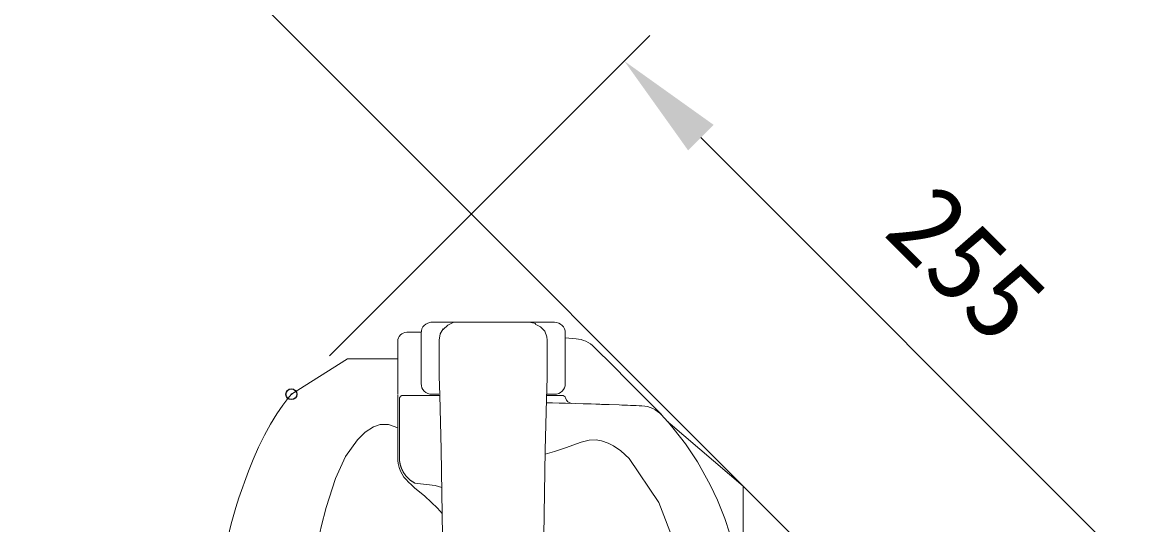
# Model space of a CAD drawing. Units: millimetres, scale not verified. Extents: x -203 to 203, y -143 to 143.
# Drawn here: x -108 to -76.89, y 80.39 to 94.31 of the extents above; entities that cross this region are included whole.
import ezdxf
from ezdxf.enums import TextEntityAlignment as Align

# ---------------------------------------------------------------- set-up
doc = ezdxf.new("R2010")
doc.units = ezdxf.units.MM
doc.header["$LTSCALE"] = 0.5
doc.header["$PDMODE"] = 32
doc.header["$PDSIZE"] = 0.3
for name, color, linetype, lineweight in [('0-1_DIMENSION_LINES$02_DIMENSI', 1, 'Continuous', 25), ('0-3_DIMENSION_LINES$03_LINES', 7, 'Continuous', 18), ('0-5_DIMENSION_LINES$04_SUB_LIN', 4, 'Continuous', 18)]:
    doc.layers.add(name, color=color, linetype=linetype, lineweight=lineweight)
doc.layers.add('0-2_DEFPOINTS', color=7, linetype='Continuous')
doc.styles.add('ＭＳ ゴシック', font='')
doc.styles.get('ＭＳ ゴシック').set_extended_font_data('MS Gothic')

# ---------------------------------------------------------------- blocks, each defined once
blk = doc.blocks.new('D42')
at = {"layer": '0-1_DIMENSION_LINES$02_DIMENSI', "color": 7}
for p, q in [((221.047, 467.126), (238.82, 484.899)), ((241.648, 479.243), (269.163, 451.728)), ((267.041, 441.121), (274.819, 448.899))]:
    blk.add_line(p, q, dxfattribs=at)
for points in [[(242.355, 479.95), (240.941, 478.536), (237.406, 483.485)], [(268.456, 451.021), (269.87, 452.435), (273.405, 447.485)]]:
    blk.add_solid(points, dxfattribs=at)
at = {"layer": '0-2_DEFPOINTS'}
for p in [(218.925, 465.005), (273.405, 447.485), (264.92, 439)]:
    blk.add_point(p, dxfattribs=at)
at = {"layer": '0-1_DIMENSION_LINES$02_DIMENSI', "color": 7, "style": 'ＭＳ ゴシック'}
blk.add_text('255', height=4.399, rotation=315, dxfattribs=at).set_placement((250.759, 472.96), align=Align.BOTTOM_LEFT)

msp = doc.modelspace()

# ---------------------------------------------------------------- linework, layer by layer
at = {"layer": '0-3_DIMENSION_LINES$03_LINES'}
for p, q in [((-96.1348, 86), (-96.6701, 86)), ((-95.976, 86), (-96.6367, 86)), ((-96.0454, 85.9876), (-95.9363, 86)), ((-93.9366, 86), (-95.9363, 86.0012)), ((-93.7527, 85.9644), (-93.9366, 86)), ((-96.9363, 85.7197), (-97.3361, 85.7197)), ((-96.9363, 85.7197), (-97.3361, 85.7197)), ((-96.9367, 85.7), (-96.9367, 84.3)), ((-96.9367, 85.7), (-96.9367, 84.3)), ((-96.9367, 85.7), (-96.9367, 84.3)), ((-96.9367, 85.7), (-96.9367, 84.3)), ((-93.446, 85.5971), (-93.4363, 85.4984)), ((-92.9367, 84.3), (-92.9367, 85.7)), ((-92.9367, 84.3), (-92.9367, 85.7)), ((-92.6369, 85.5402), (-92.9367, 85.5628)), ((-97.5836, 84.0149), (-97.5836, 85.5051)), ((-97.5836, 84.0149), (-97.5836, 85.5051)), ((-96.437, 85.5), (-96.437, 84.5)), ((-96.4366, 84.5), (-96.4366, 85.5)), ((-96.4366, 84.5), (-96.4366, 85.5)), ((-93.4363, 85.5), (-93.4363, 84.5)), ((-92.1312, 85.3084), (-91.6, 84.7771)), ((-91.6, 84.7771), (-91.2104, 84.3875)), ((-96.4345, 84.4476), (-96.4322, 84.3752)), ((-93.4363, 84.4989), (-93.4379, 84.456)), ((-91.2104, 84.3875), (-90.8553, 84.0325)), ((-97.5836, 83.9993), (-97.5839, 83.8703)), ((-96.6701, 84), (-96.4415, 84)), ((-93.2367, 84), (-93.4525, 84)), ((-90.8553, 84.0325), (-90.4896, 83.6667)), ((-97.5839, 83.87), (-97.5839, 83.8322)), ((-97.5839, 83.8306), (-97.5839, 83.87)), ((-97.5839, 83.8306), (-97.5839, 83.87)), ((-97.5839, 83.8324), (-97.5837, 83.6932)), ((-97.5839, 83.8322), (-97.5839, 82.2153)), ((-97.5839, 83.8295), (-97.5838, 83.7421)), ((-97.5396, 83.1412), (-97.5396, 83.87)), ((-97.5396, 83.1412), (-97.5396, 83.87)), ((-97.5212, 83.928), (-97.5202, 83.9293)), ((-97.4402, 83.97), (-97.1763, 83.97)), ((-97.4402, 83.97), (-97.1763, 83.97)), ((-96.9343, 83.97), (-97.1764, 83.97)), ((-96.9343, 83.97), (-97.1764, 83.97)), ((-96.7843, 83.97), (-96.9343, 83.97)), ((-96.7843, 83.97), (-96.9343, 83.97)), ((-96.7843, 83.97), (-96.9343, 83.97)), ((-96.7618, 83.97), (-96.7843, 83.97)), ((-96.7618, 83.97), (-96.7843, 83.97)), ((-96.7618, 83.97), (-96.7843, 83.97)), ((-96.4256, 83.97), (-96.7618, 83.97)), ((-96.4262, 83.97), (-96.7618, 83.97)), ((-92.9306, 83.8959), (-92.9332, 83.896)), ((-97.5396, 82.2463), (-97.5396, 83.1412)), ((-90.1232, 83.2766), (-90.1229, 83.2761)), ((-88, 81.45), (-90.0225, 83.1774)), ((-97.1128, 81.5378), (-96.5432, 81.4711)), ((-96.5432, 81.4711), (-96.3647, 81.4191)), ((-88, 80.452), (-88, 81.45)), ((-96.6579, 81.013), (-96.483, 80.8388)), ((-96.483, 80.8388), (-96.3513, 80.6977))]:
    msp.add_line(p, q, dxfattribs=at)
for points in [[(-108, 40.54), (-77.54, 71), (-108, 101.46)], [(-96.0743, 86), (-96.2659, 86), (-96.6701, 86)], [(-96.0278, 86), (-96.2086, 86), (-96.4241, 86)], [(-95.9355, 86), (-96.0777, 86), (-96.1738, 86), (-96.2806, 86), (-96.4241, 86)], [(-96.0443, 85.9878), (-96.1995, 85.9217), (-96.325, 85.8018)], [(-96.325, 85.8018), (-96.1995, 85.9217), (-96.0443, 85.9878)], [(-93.4491, 86), (-93.6646, 86), (-93.8463, 86), (-93.9355, 86)], [(-93.8974, 86), (-93.2367, 86), (-93.4491, 86)], [(-93.4462, 85.5959), (-93.5084, 85.7531), (-93.6209, 85.8743), (-93.773, 85.9448)], [(-96.4363, 85.4988), (-96.4045, 85.6742), (-96.325, 85.8143)], [(-102.3045, 80.0209), (-102.2056, 80.407), (-102.0754, 80.864), (-101.9913, 81.1323), (-101.7245, 81.872), (-101.5962, 82.1943), (-101.4473, 82.5337), (-101.2867, 82.8637), (-101.118, 83.174), (-100.9451, 83.4569), (-100.7772, 83.7012), (-100.6379, 83.882), (-100.5373, 84.0024), (-98.9838, 84.9858), (-97.5836, 84.9858)], [(-96.3267, 77), (-96.3438, 80.0727), (-96.3815, 82.4718), (-96.4192, 83.9791), (-96.4363, 84.4997)], [(-93.4379, 84.456), (-93.4567, 83.8662), (-93.4916, 82.4479), (-93.5285, 80.0728)], [(-93.4445, 84.2633), (-93.4406, 84.3713), (-93.4381, 84.4492)], [(-97.5836, 83.9987), (-97.5837, 83.9443), (-97.5839, 83.8703)], [(-97.5836, 83.9987), (-97.5837, 83.9443), (-97.5839, 83.8703)], [(-97.5396, 83.87), (-97.5396, 83.8716), (-97.5395, 83.8732), (-97.5395, 83.8748), (-97.5394, 83.8763), (-97.5393, 83.8779), (-97.5391, 83.8795), (-97.539, 83.8811), (-97.5388, 83.8827), (-97.5386, 83.8842), (-97.5383, 83.8858), (-97.5381, 83.8874), (-97.5378, 83.8889), (-97.5375, 83.8905), (-97.5371, 83.892), (-97.5368, 83.8936), (-97.5364, 83.8951), (-97.536, 83.8966), (-97.5356, 83.8982), (-97.5351, 83.8997), (-97.5346, 83.9012), (-97.5341, 83.9027), (-97.5336, 83.9042), (-97.533, 83.9057), (-97.5325, 83.9072), (-97.5319, 83.9086), (-97.5312, 83.9101), (-97.5306, 83.9115), (-97.5299, 83.913), (-97.5292, 83.9144), (-97.5285, 83.9158), (-97.5278, 83.9172), (-97.527, 83.9186), (-97.5263, 83.92), (-97.5255, 83.9214), (-97.5246, 83.9227), (-97.5238, 83.9241), (-97.5229, 83.9254), (-97.5221, 83.9267), (-97.5212, 83.928)], [(-97.5396, 83.87), (-97.5396, 83.8716), (-97.5395, 83.8732), (-97.5395, 83.8748), (-97.5394, 83.8763), (-97.5393, 83.8779), (-97.5391, 83.8795), (-97.539, 83.8811), (-97.5388, 83.8827), (-97.5386, 83.8842), (-97.5383, 83.8858), (-97.5381, 83.8874), (-97.5378, 83.8889), (-97.5375, 83.8905), (-97.5371, 83.892), (-97.5368, 83.8936), (-97.5364, 83.8951), (-97.536, 83.8966), (-97.5356, 83.8982), (-97.5351, 83.8997), (-97.5346, 83.9012), (-97.5341, 83.9027), (-97.5336, 83.9042), (-97.533, 83.9057), (-97.5325, 83.9072), (-97.5319, 83.9086), (-97.5312, 83.9101), (-97.5306, 83.9115), (-97.5299, 83.913), (-97.5292, 83.9144), (-97.5285, 83.9158), (-97.5278, 83.9172), (-97.527, 83.9186), (-97.5263, 83.92), (-97.5255, 83.9214), (-97.5246, 83.9227), (-97.5238, 83.9241), (-97.5229, 83.9254), (-97.5221, 83.9267), (-97.5212, 83.928)], [(-97.5221, 83.9267), (-97.5229, 83.9254), (-97.5238, 83.9241), (-97.5246, 83.9227), (-97.5255, 83.9214), (-97.5263, 83.92), (-97.527, 83.9186), (-97.5278, 83.9172), (-97.5285, 83.9158), (-97.5292, 83.9144), (-97.5299, 83.913), (-97.5306, 83.9115), (-97.5312, 83.9101), (-97.5319, 83.9086), (-97.5325, 83.9072), (-97.533, 83.9057), (-97.5336, 83.9042), (-97.5341, 83.9027), (-97.5346, 83.9012), (-97.5351, 83.8997), (-97.5356, 83.8982), (-97.536, 83.8966), (-97.5364, 83.8951), (-97.5368, 83.8936), (-97.5371, 83.892), (-97.5375, 83.8905), (-97.5378, 83.8889), (-97.5381, 83.8874), (-97.5383, 83.8858), (-97.5386, 83.8842), (-97.5388, 83.8827), (-97.539, 83.8811), (-97.5391, 83.8795), (-97.5393, 83.8779), (-97.5394, 83.8763), (-97.5395, 83.8748), (-97.5395, 83.8732), (-97.5396, 83.8716), (-97.5396, 83.87)], [(-97.5202, 83.9293), (-97.5212, 83.928), (-97.5221, 83.9267)], [(-97.5212, 83.928), (-97.5202, 83.9293), (-97.5193, 83.9306), (-97.5183, 83.9318), (-97.5173, 83.9331), (-97.5163, 83.9343), (-97.5153, 83.9355), (-97.5143, 83.9367), (-97.5132, 83.9379), (-97.5121, 83.939), (-97.511, 83.9401), (-97.5099, 83.9413), (-97.5088, 83.9424), (-97.5076, 83.9435), (-97.5065, 83.9445), (-97.5053, 83.9456), (-97.5041, 83.9466), (-97.5029, 83.9476), (-97.5016, 83.9486), (-97.5004, 83.9496), (-97.4991, 83.9505), (-97.4978, 83.9515), (-97.4966, 83.9524), (-97.4953, 83.9533), (-97.4939, 83.9541), (-97.4926, 83.955), (-97.4913, 83.9558), (-97.4899, 83.9566), (-97.4885, 83.9574), (-97.4871, 83.9581), (-97.4857, 83.9589), (-97.4843, 83.9596), (-97.4829, 83.9603), (-97.4815, 83.961), (-97.48, 83.9616), (-97.4786, 83.9622), (-97.4771, 83.9628), (-97.4757, 83.9634), (-97.4742, 83.964), (-97.4727, 83.9645)], [(-97.5202, 83.9293), (-97.5193, 83.9306), (-97.5183, 83.9318), (-97.5173, 83.9331), (-97.5163, 83.9343), (-97.5153, 83.9355), (-97.5143, 83.9367), (-97.5132, 83.9379), (-97.5121, 83.939), (-97.511, 83.9401), (-97.5099, 83.9413), (-97.5088, 83.9424), (-97.5076, 83.9435), (-97.5065, 83.9445), (-97.5053, 83.9456), (-97.5041, 83.9466), (-97.5029, 83.9476), (-97.5016, 83.9486), (-97.5004, 83.9496), (-97.4991, 83.9505), (-97.4978, 83.9515), (-97.4966, 83.9524), (-97.4953, 83.9533), (-97.4939, 83.9541), (-97.4926, 83.955), (-97.4913, 83.9558), (-97.4899, 83.9566), (-97.4885, 83.9574), (-97.4871, 83.9581), (-97.4857, 83.9589), (-97.4843, 83.9596), (-97.4829, 83.9603), (-97.4815, 83.961), (-97.48, 83.9616), (-97.4786, 83.9622), (-97.4771, 83.9628), (-97.4757, 83.9634), (-97.4742, 83.964), (-97.4727, 83.9645), (-97.4712, 83.965)], [(-97.4978, 83.9515), (-97.4991, 83.9505), (-97.5004, 83.9496), (-97.5016, 83.9486), (-97.5029, 83.9476), (-97.5041, 83.9466), (-97.5053, 83.9456), (-97.5065, 83.9445), (-97.5076, 83.9435), (-97.5088, 83.9424), (-97.5099, 83.9413), (-97.511, 83.9401), (-97.5121, 83.939), (-97.5132, 83.9379), (-97.5143, 83.9367), (-97.5153, 83.9355), (-97.5163, 83.9343), (-97.5173, 83.9331), (-97.5183, 83.9318), (-97.5193, 83.9306), (-97.5202, 83.9293)], [(-97.4402, 83.97), (-97.4418, 83.97), (-97.4434, 83.9699), (-97.4449, 83.9699), (-97.4465, 83.9698), (-97.4481, 83.9697), (-97.4497, 83.9695), (-97.4512, 83.9694), (-97.4528, 83.9692), (-97.4544, 83.969), (-97.4559, 83.9687), (-97.4575, 83.9685), (-97.459, 83.9682), (-97.4606, 83.9679), (-97.4621, 83.9675), (-97.4636, 83.9672), (-97.4652, 83.9668), (-97.4667, 83.9664), (-97.4682, 83.9659), (-97.4697, 83.9655), (-97.4712, 83.965), (-97.4727, 83.9645), (-97.4742, 83.964), (-97.4757, 83.9634), (-97.4771, 83.9628), (-97.4786, 83.9622), (-97.48, 83.9616), (-97.4815, 83.961), (-97.4829, 83.9603), (-97.4843, 83.9596), (-97.4857, 83.9589), (-97.4871, 83.9581), (-97.4885, 83.9574), (-97.4899, 83.9566), (-97.4913, 83.9558), (-97.4926, 83.955), (-97.4939, 83.9541), (-97.4953, 83.9533), (-97.4966, 83.9524), (-97.4978, 83.9515)], [(-97.4727, 83.9645), (-97.4712, 83.965), (-97.4697, 83.9655), (-97.4682, 83.9659), (-97.4667, 83.9664), (-97.4652, 83.9668), (-97.4636, 83.9672), (-97.4621, 83.9675), (-97.4606, 83.9679), (-97.459, 83.9682), (-97.4575, 83.9685), (-97.4559, 83.9687), (-97.4544, 83.969), (-97.4528, 83.9692), (-97.4512, 83.9694), (-97.4497, 83.9695), (-97.4481, 83.9697), (-97.4465, 83.9698), (-97.4449, 83.9699), (-97.4434, 83.9699), (-97.4418, 83.97), (-97.4402, 83.97)], [(-97.4712, 83.965), (-97.4697, 83.9655), (-97.4682, 83.9659), (-97.4667, 83.9664), (-97.4652, 83.9668), (-97.4636, 83.9672), (-97.4621, 83.9675), (-97.4606, 83.9679), (-97.459, 83.9682), (-97.4575, 83.9685), (-97.4559, 83.9687), (-97.4544, 83.969), (-97.4528, 83.9692), (-97.4512, 83.9694), (-97.4497, 83.9695), (-97.4481, 83.9697), (-97.4465, 83.9698), (-97.4449, 83.9699), (-97.4434, 83.9699), (-97.4418, 83.97), (-97.4402, 83.97)], [(-96.8435, 83.97), (-96.8474, 83.97), (-96.8341, 83.97), (-96.7609, 83.97), (-96.6061, 83.97), (-96.4216, 83.97)], [(-93.4578, 83.7673), (-93.2926, 83.7631), (-93.1097, 83.7583), (-92.9319, 83.7533), (-92.6566, 83.7454), (-92.4433, 83.7389), (-92.2219, 83.7318), (-92.091, 83.7275), (-91.9775, 83.7237), (-91.9267, 83.722)], [(-93.0298, 83.97), (-93.0259, 83.97), (-93.0392, 83.97), (-93.1124, 83.97), (-93.2672, 83.97), (-93.4517, 83.97)], [(-92.7575, 83.7497), (-92.8108, 83.7618), (-92.8631, 83.7924), (-92.9053, 83.8403), (-92.9306, 83.8984)], [(-91.929, 83.7221), (-91.8661, 83.7199), (-91.7179, 83.7147), (-91.4432, 83.7048)], [(-90.4896, 83.6667), (-90.4921, 83.6692), (-90.4946, 83.6716), (-90.4971, 83.674)], [(-90.4896, 83.6667), (-90.3581, 83.5325), (-90.299, 83.4699), (-90.2683, 83.4371)], [(-89.2638, 82.1268), (-89.5977, 82.6233), (-89.9111, 83.0259), (-90.0697, 83.2156), (-90.1994, 83.3618), (-90.2552, 83.4228)], [(-90.0217, 83.1771), (-90.0457, 83.1973), (-90.0718, 83.2222), (-90.0939, 83.2448), (-90.1061, 83.2577), (-90.1116, 83.2636)], [(-97.5821, 82.2159), (-97.5826, 82.1677), (-97.5711, 82.0823), (-97.5458, 81.9746), (-97.5081, 81.8733), (-97.463, 81.7849), (-97.4126, 81.707), (-97.3564, 81.6351)], [(-97.5396, 82.2463), (-97.5395, 82.2375), (-97.5394, 82.2287), (-97.5391, 82.2199), (-97.5388, 82.2111), (-97.5383, 82.2023), (-97.5378, 82.1936), (-97.5371, 82.1848), (-97.5364, 82.176), (-97.5356, 82.1673), (-97.5347, 82.1585), (-97.5336, 82.1498), (-97.5325, 82.1411), (-97.5313, 82.1324), (-97.53, 82.1237), (-97.5286, 82.115), (-97.5271, 82.1063), (-97.5255, 82.0977), (-97.5239, 82.0891), (-97.5221, 82.0805), (-97.5202, 82.0719), (-97.5183, 82.0633), (-97.5162, 82.0548), (-97.5141, 82.0462), (-97.5118, 82.0377), (-97.5095, 82.0293), (-97.5071, 82.0208), (-97.5045, 82.0124), (-97.5019, 82.004), (-97.4992, 81.9956), (-97.4964, 81.9873), (-97.4935, 81.979), (-97.4906, 81.9707), (-97.4875, 81.9625), (-97.4843, 81.9543), (-97.4811, 81.9461), (-97.4778, 81.938), (-97.4743, 81.9299), (-97.4708, 81.9219), (-97.4672, 81.9138)], [(-97.4672, 81.9138), (-97.4636, 81.9059), (-97.4598, 81.8979), (-97.4559, 81.89), (-97.452, 81.8822), (-97.448, 81.8744), (-97.4438, 81.8666), (-97.4396, 81.8589), (-97.4354, 81.8512), (-97.431, 81.8436), (-97.4266, 81.8361), (-97.422, 81.8285), (-97.4174, 81.8211), (-97.4127, 81.8136), (-97.4079, 81.8063), (-97.4031, 81.799), (-97.3982, 81.7917), (-97.3931, 81.7845), (-97.388, 81.7773), (-97.3829, 81.7702), (-97.3776, 81.7632), (-97.3723, 81.7562), (-97.3669, 81.7493), (-97.3614, 81.7425), (-97.3559, 81.7357), (-97.3503, 81.7289), (-97.3446, 81.7223), (-97.3388, 81.7156), (-97.333, 81.7091), (-97.3271, 81.7026), (-97.3211, 81.6962), (-97.315, 81.6899), (-97.3089, 81.6836), (-97.3027, 81.6774), (-97.2965, 81.6712), (-97.2901, 81.6651), (-97.2838, 81.6591), (-97.2773, 81.6532), (-97.2708, 81.6473), (-97.2642, 81.6415)], [(-88.7129, 81.0666), (-88.9128, 81.4878), (-89.2638, 82.1268)], [(-97.3564, 81.6351), (-97.2903, 81.5631), (-97.2081, 81.4852), (-97.107, 81.3988), (-96.9794, 81.2951)], [(-97.2642, 81.6415), (-97.2576, 81.6358), (-97.2509, 81.6302), (-97.2441, 81.6246), (-97.2373, 81.6191), (-97.2304, 81.6137), (-97.2234, 81.6084), (-97.2164, 81.6031), (-97.2094, 81.5979), (-97.2023, 81.5928), (-97.1951, 81.5878), (-97.1879, 81.5828), (-97.1806, 81.5779)], [(-97.1806, 81.5779), (-97.1733, 81.5731), (-97.1659, 81.5684), (-97.1584, 81.5638), (-97.151, 81.5593), (-97.1434, 81.5548), (-97.1359, 81.5504), (-97.1282, 81.5461), (-97.1206, 81.5419), (-97.1128, 81.5378)], [(-96.9843, 81.2953), (-96.8381, 81.1764), (-96.6579, 81.013)], [(-88, 77.6563), (-88.0359, 78.4455), (-88.1199, 79.0876), (-88.2152, 79.5634), (-88.3668, 80.1312), (-88.5101, 80.5603), (-88.7129, 81.0666)], [(-88, 77.6563), (-88, 78.605), (-88, 79.4612), (-88, 80.452)]]:
    msp.add_lwpolyline(points, dxfattribs=at)
for centre, radius, start, end in [((-96.6367, 85.7), 0.3, 90, 180), ((-93.2367, 85.7), 0.3, 0, 90), ((-93.2367, 85.7), 0.3, 0, 90), ((-97.3361, 85.4697), 0.25, 90, 180.0241), ((-97.3361, 85.4697), 0.25, 90, 180.0241), ((-92.6969, 84.7427), 0.8, 45, 85.69354), ((-96.6367, 84.3), 0.3, 180, 270), ((-93.2367, 84.3), 0.3, 270, 0), ((-93.2367, 84.3), 0.3, 270, 0), ((-93.0264, 83.87), 0.1, 15.71405, 90.00062), ((-97.6663, -84.2971), 168.1171, 87.66302, 87.87865), ((-90.8436, 82.8808), 0.8, 42.72702, 87.66302)]:
    msp.add_arc(centre, radius, start, end, dxfattribs=at)
at = {"layer": '0-5_DIMENSION_LINES$04_SUB_LIN'}
for points in [[(-100.1562, 75.2), (-100.1562, 76.025), (-100.0843, 77.8924), (-99.947, 79.0575), (-99.8471, 79.6752), (-99.7127, 80.3228), (-99.5729, 80.8598), (-99.3127, 81.6658), (-99.0309, 82.2731), (-98.7006, 82.7401), (-98.4933, 82.9509), (-98.2569, 83.1026), (-98.07, 83.1632), (-97.8388, 83.1627), (-97.5835, 83.0744)], [(-89.4917, 71), (-89.4917, 77.0766), (-89.5564, 78.2087), (-89.7073, 79.1209), (-89.8995, 79.8436), (-90.3366, 80.9957), (-91.1619, 82.2224), (-91.397, 82.4305), (-91.5957, 82.5683), (-91.7473, 82.6464), (-91.9344, 82.7109), (-92.0817, 82.7353), (-92.2718, 82.7299), (-92.4932, 82.6766), (-92.9348, 82.5185), (-93.2363, 82.4139), (-93.494, 82.3381)]]:
    msp.add_lwpolyline(points, dxfattribs=at)

# ---------------------------------------------------------------- block references
at = {"layer": '0-1_DIMENSION_LINES$02_DIMENSI', "xscale": 0.5, "yscale": 0.5}
msp.add_blockref('D42', (-210, -148.5), dxfattribs=at)

doc.saveas('drawing.dxf')
